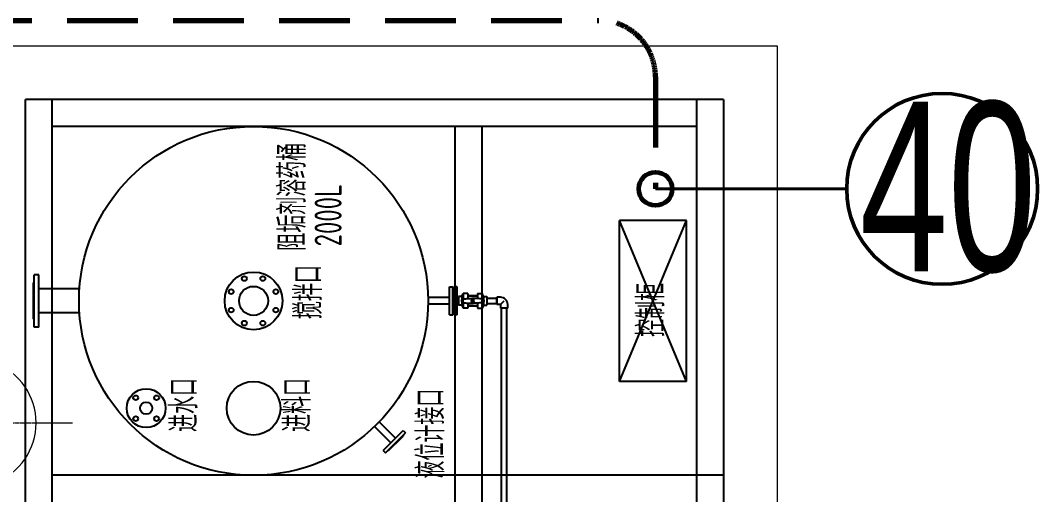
# Model space of a CAD drawing. Header units: millimetres. Extents: x -705761 to 1364679, y -410401 to 446404.
# Drawn here: x -505303 to -501703, y -95254 to -93575 of the extents above; entities that cross this region are included whole.
import ezdxf

# ---------------------------------------------------------------- set-up
doc = ezdxf.new("R2010")
doc.units = ezdxf.units.MM
doc.linetypes.add('( Dashed )', pattern=[0.75, 0.5, -0.25])
doc.linetypes.add('CENTER', pattern=[2, 1.25, -0.25, 0.25, -0.25])
for name, color, linetype, lineweight in [('0-修改云线', 1, 'Continuous', 40), ('1轮廓实线层', 7, 'Continuous', 0), ('DOTE', 1, 'Continuous', 13), ('消防水管', 6, 'Continuous', 53), ('自动化文字', 255, 'Continuous', 35)]:
    doc.layers.add(name, color=color, linetype=linetype, lineweight=lineweight)
doc.layers.add('00-TEXT', color=7, linetype='Continuous')
doc.styles.add('DSZ', font='tssdeng.shx', dxfattribs={"width": 0.7, "bigfont": 'tssdchn.shx'})
doc.styles.add('首钢设计院H5', font='ROS.shx', dxfattribs={"width": 0.7, "height": 5, "bigfont": 'HzTXT.shx'})

# ---------------------------------------------------------------- blocks, each defined once
blk = doc.blocks.new('A$C65F46942')
for centre, radius in [((107.5, 107.5), 107.5), ((73.1, 190.6), 9), ((141.9, 190.6), 9), ((107.5, 107.5), 54), ((24.4, 141.9), 9), ((190.6, 141.9), 9), ((24.4, 73.1), 9), ((190.6, 73.1), 9), ((73.1, 24.4), 9), ((141.9, 24.4), 9)]:
    blk.add_circle(centre, radius)
blk = doc.blocks.new('A$C5EE86B2C')
for centre, radius in [((72.5, 72.5), 72.5), ((33.6, 111.4), 9), ((111.4, 111.4), 9), ((72.5, 72.5), 22.5), ((33.6, 33.6), 9), ((111.4, 33.6), 9)]:
    blk.add_circle(centre, radius)
blk = doc.blocks.new('A$C5F7D1AD0')
for p, q in [((0, 0), (6300, 0)), ((6300, -2600), (6300, 0)), ((5452.5, -50), (5452.5, -33)), ((5452.5, -33), (5647.5, -33)), ((5479.5, -33), (5482.5, -30)), ((5482.5, -30), (5617.5, -30)), ((5620.5, -33), (5617.5, -30)), ((5647.5, -50), (5647.5, -33)), ((5452.5, -50), (5647.5, -50)), ((5505.5, -201.3), (5505.5, -50)), ((5594.5, -201.3), (5594.5, -50)), ((0, -100), (6300, -100)), ((4900, -2600), (4900, -100)), ((4900, -2600), (4900, -100)), ((6200, -2500), (6200, -100)), ((5020.7, -1361.6), (5081.5, -1300.8)), ((5038.4, -1379.3), (5099.2, -1318.5)), ((4992.4, -1333.3), (4984, -1341.8)), ((4984, -1341.8), (5058.2, -1416)), ((4992.4, -1333.3), (5066.7, -1407.6)), ((4993.2, -1351), (4993.2, -1353.8)), ((4993.2, -1353.8), (5046.2, -1406.8)), ((5049, -1406.8), (5046.2, -1406.8)), ((5066.7, -1407.6), (5058.2, -1416)), ((5537.5, -1580.1), (5537.5, -1500)), ((5562.5, -1580.1), (5562.5, -1500)), ((5497.5, -1580.1), (5497.5, -1592.1)), ((5497.5, -1580.1), (5602.5, -1580.1)), ((5602.5, -1580.1), (5602.5, -1592.1)), ((6200, -1600), (4800, -1600)), ((5497.5, -1592.1), (5602.5, -1592.1)), ((5497.5, -1608.1), (5497.5, -1596.1)), ((5497.5, -1596.1), (5602.5, -1596.1)), ((5497.5, -1608.1), (5602.5, -1608.1)), ((5510.5, -1592.1), (5512.5, -1594.1)), ((5510.5, -1596.1), (5512.5, -1594.1)), ((5512.5, -1594.1), (5587.5, -1594.1)), ((5512.5, -1594.1), (5587.5, -1594.1)), ((5512.5, -1594.1), (5587.5, -1594.1)), ((5512.5, -1594.1), (5587.5, -1594.1)), ((5534, -1625.3), (5523, -1630.4)), ((5534, -1625.3), (5523, -1630.4)), ((5566, -1613.2), (5534, -1613.2)), ((5534, -1625.3), (5534, -1613.2)), ((5566, -1613.2), (5534, -1613.2)), ((5534, -1625.3), (5534, -1613.2)), ((5566, -1625.3), (5534, -1625.3)), ((5545.1, -1625.3), (5534, -1625.3)), ((5537.5, -1608.1), (5537.5, -1613.2)), ((5543.4, -1628), (5541.5, -1643.7)), ((5552.7, -1624.6), (5547.3, -1624.6)), ((5566, -1625.3), (5554.9, -1625.3)), ((5556.6, -1628), (5558.5, -1643.7)), ((5562.5, -1608.1), (5562.5, -1613.2)), ((5566, -1625.3), (5566, -1613.2)), ((5566, -1625.3), (5566, -1613.2)), ((5566, -1625.3), (5577, -1630.4)), ((5566, -1625.3), (5577, -1630.4)), ((5589.5, -1592.1), (5587.5, -1594.1)), ((5589.5, -1596.1), (5587.5, -1594.1)), ((5602.5, -1608.1), (5602.5, -1596.1)), ((5545.1, -1630.4), (5523, -1630.4)), ((5523, -1648), (5523, -1630.4)), ((5523, -1648), (5523, -1630.4)), ((5543.1, -1630.4), (5523, -1630.4)), ((5541.5, -1648), (5523, -1648)), ((5541.5, -1648), (5523, -1648)), ((5531, -1648), (5531, -1684.4)), ((5531, -1684.4), (5531, -1648)), ((5543.4, -1633.2), (5541.5, -1648.8)), ((5541.5, -1643.7), (5541.5, -1663.6)), ((5541.5, -1648.8), (5541.5, -1668.7)), ((5541.5, -1683.6), (5541.5, -1663.6)), ((5552.7, -1629.7), (5547.3, -1629.7)), ((5577, -1630.4), (5554.9, -1630.4)), ((5556.6, -1633.2), (5558.5, -1648.8)), ((5577, -1630.4), (5556.9, -1630.4)), ((5577, -1648), (5558.4, -1648)), ((5558.5, -1643.7), (5558.5, -1663.6)), ((5577, -1648), (5558.5, -1648)), ((5558.5, -1648.8), (5558.5, -1668.7)), ((5558.5, -1683.6), (5558.5, -1663.6)), ((5569, -1648), (5569, -1684.4)), ((5569, -1684.4), (5569, -1648)), ((5577, -1648), (5577, -1630.4)), ((5577, -1648), (5577, -1630.4)), ((6200, -1700), (4800, -1700)), ((5523, -1684.4), (5523, -1702)), ((5541.5, -1684.4), (5523, -1684.4)), ((5541.5, -1684.4), (5523, -1684.4)), ((5523, -1684.4), (5523, -1702)), ((5534, -1707.1), (5523, -1702)), ((5543.1, -1702), (5523, -1702)), ((5534, -1707.1), (5523, -1702)), ((5545.1, -1702), (5523, -1702)), ((5541.5, -1688.7), (5541.5, -1668.7)), ((5543.4, -1699.2), (5541.5, -1683.6)), ((5543.4, -1704.3), (5541.5, -1688.7)), ((5552.7, -1702.6), (5547.3, -1702.6)), ((5577, -1702), (5554.9, -1702)), ((5556.6, -1699.2), (5558.5, -1683.6)), ((5556.6, -1704.3), (5558.5, -1688.7)), ((5577, -1702), (5556.9, -1702)), ((5577, -1684.4), (5558.4, -1684.4)), ((5558.5, -1688.7), (5558.5, -1668.7)), ((5577, -1684.4), (5558.5, -1684.4)), ((5566, -1707.1), (5577, -1702)), ((5566, -1707.1), (5577, -1702)), ((5577, -1684.4), (5577, -1702)), ((5577, -1684.4), (5577, -1702)), ((5545.1, -1707.1), (5534, -1707.1)), ((5534, -1707.1), (5534, -1719.2)), ((5566, -1707.1), (5534, -1707.1)), ((5534, -1707.1), (5534, -1719.2)), ((5566, -1719.2), (5534, -1719.2)), ((5566, -1719.2), (5534, -1719.2)), ((5562.5, -1719.2), (5537.5, -1719.2)), ((5540, -1719.2), (5540, -1756.5)), ((5552.7, -1707.7), (5547.3, -1707.7)), ((5566, -1707.1), (5554.9, -1707.1)), ((5560, -1719.2), (5560, -1756.5)), ((5566, -1707.1), (5566, -1719.2)), ((5566, -1707.1), (5566, -1719.2)), ((3277, -1773.5), (5523, -1773.5)), ((5536.5, -1770), (5523, -1770)), ((5523, -1797), (5523, -1770)), ((5536.5, -1756.5), (5563.5, -1756.5)), ((5563.5, -1756.5), (5536.5, -1756.5)), ((5536.5, -1770), (5536.5, -1756.5)), ((5536.5, -1770), (5536.5, -1756.5)), ((5536.5, -1770), (5550, -1783.5)), ((5563.5, -1770), (5563.5, -1756.5)), ((5563.5, -1770), (5563.5, -1756.5)), ((3277, -1793.5), (5523, -1793.5)), ((5523, -1797), (5536.5, -1797)), ((6300, -2500), (0, -2500)), ((6300, -2600), (0, -2600))]:
    blk.add_line(p, q)
at = {"lineweight": 5, "ltscale": 5}
blk.add_line((5561, -1666.2), (5539, -1666.2), dxfattribs=at)
blk.add_line((5561, -1666.2), (5539, -1666.2), dxfattribs=at)
for centre, radius in [((5550, -850), 650), ((5150, -850), 100), ((5550, -1666.2), 4.87), ((5550, -1666.2), 4.87)]:
    blk.add_circle(centre, radius)
for centre, radius, start, end in [((5547.3, -1628.5), 3.9, 90, 173.0028), ((5552.7, -1628.5), 3.9, 6.9972, 90), ((5547.3, -1633.6), 3.9, 90, 173.0028), ((5552.7, -1633.6), 3.9, 6.9972, 90), ((5547.3, -1698.7), 3.9, 186.9972, 270), ((5547.3, -1703.8), 3.9, 186.9972, 270), ((5552.7, -1698.7), 3.9, 270, 353.0028), ((5552.7, -1703.8), 3.9, 270, 353.0028), ((5536.5, -1770), 27, 270, 0)]:
    blk.add_arc(centre, radius, start, end)
for p in [(5019.7, -1380.3), (5019.7, -1380.3), (5550, -1594.1), (5550, -1594.1), (5550, -1594.1), (5550, -1594.1), (5550, -1594.1), (5550, -1594.1), (5550, -1594.1), (5550, -1594.1)]:
    blk.add_point(p)
at = {"layer": '0-修改云线', "color": 6, "lineweight": -3}
for p, q in [((5250, -2462.6), (5250, -2212.6)), ((5250, -2212.6), (5850, -2212.6)), ((5250, -2462.6), (5850, -2212.6)), ((5250, -2212.6), (5850, -2462.6)), ((5850, -2462.6), (5850, -2212.6)), ((5250, -2462.6), (5850, -2462.6))]:
    blk.add_line(p, q, dxfattribs=at)
for name, p in [('A$C5EE86B2C', (5077.5, -522.5)), ('A$C65F46942', (5442.5, -957.5))]:
    blk.add_blockref(name, p)
at = {"layer": '00-TEXT', "color": 0, "linetype": 'ByBlock', "lineweight": -3, "style": 'DSZ', "width": 0.7}
for s, p in [('进水口', (5061.5, -641.3)), ('阻垢剂溶药桶', (5736.8, -1044.6)), ('进料口', (5061.5, -1063)), ('搅拌口', (5482, -1104.5)), ('2000L', (5752.9, -1178.3)), ('液位计接口', (4887.6, -1560.2)), ('  控制柜', (5330.1, -2380.8))]:
    blk.add_text(s, height=100.8, dxfattribs=at).set_placement(p)
blk = doc.blocks.new('A$C66EC1903')
at = {"layer": '1轮廓实线层', "lineweight": 15}
for p, q in [((-3000, -6700), (-3000, 0)), ((0, -6700), (-3000, -6700))]:
    blk.add_line(p, q, dxfattribs=at)
at = {"lineweight": 15, "rotation": 270}
blk.add_blockref('A$C5F7D1AD0', (-200, -200), dxfattribs=at)

msp = doc.modelspace()

# ---------------------------------------------------------------- linework, layer by layer
at = {"linetype": '( Dashed )', "lineweight": 70, "ltscale": 500}
msp.add_lwpolyline([(-506470.98, -100517.94), (-505895.54, -100511.81, 0.4117653), (-505697.67, -100311.36), (-505712.69, -93775.15, -0.4148865), (-505512.69, -93574.69), (-503255.79, -93574.69, -0.4142136), (-503055.79, -93774.69), (-503055.79, -94171.39)], format="xyb", dxfattribs=at)
at = {"color": 1, "lineweight": 60}
msp.add_circle((-503055.79, -94171.39), 59.39, dxfattribs=at)
at = {"layer": 'DOTE', "color": 1, "linetype": 'CENTER', "lineweight": 15, "ltscale": 5}
msp.add_line((-506752.06, -94999.69), (-505118.86, -94999.69), dxfattribs=at)
at = {"layer": '消防水管', "lineweight": 15}
msp.add_arc((-505475.65, -94999.69), 228, 222.61614, 137.38386, dxfattribs=at)
at = {"layer": '自动化文字', "lineweight": 40}
msp.add_line((-503055.79, -94171.39), (-502379.24, -94171.39), dxfattribs=at)
at = {"layer": '自动化文字', "color": 1, "lineweight": 50}
msp.add_circle((-502041.32, -94171.39), 337.92, dxfattribs=at)

# ---------------------------------------------------------------- block references
at = {"lineweight": 15, "xscale": 0.95, "yscale": 0.95, "zscale": 0.95, "rotation": 180}
msp.add_blockref('A$C66EC1903', (-505475.65, -100030.36), dxfattribs=at)

# ---------------------------------------------------------------- texts
at = {"layer": '自动化文字', "color": 1, "lineweight": 50, "style": '首钢设计院H5', "width": 0.7}
msp.add_text('40', height=600, dxfattribs=at).set_placement((-502333.25, -94462.93))

doc.saveas('drawing.dxf')
